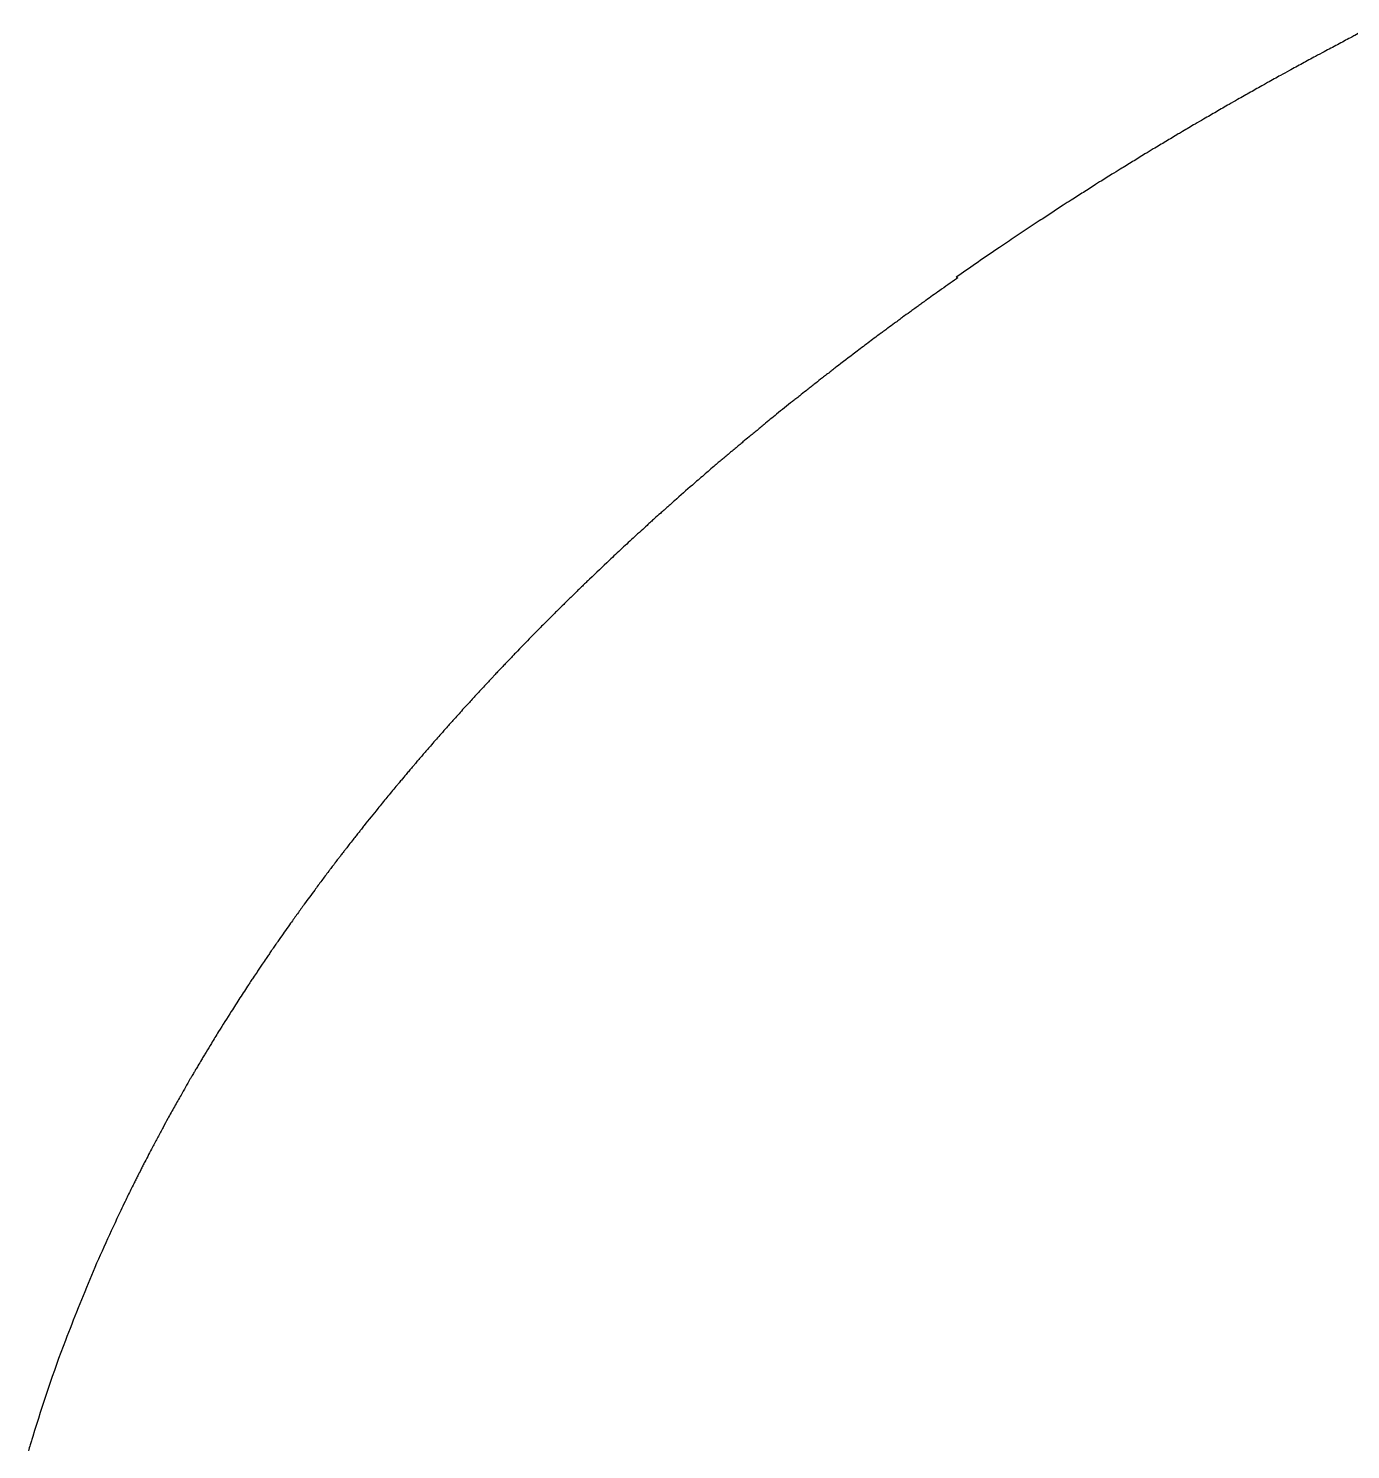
# Model space of a CAD drawing. Header units: millimetres. Extents: x 89860 to 502050, y -351975 to 882300.
# Drawn here: x 221422.158 to 221424.942, y 872233.421 to 872236.414 of the extents above; entities that cross this region are included whole.
import ezdxf

# ---------------------------------------------------------------- set-up
doc = ezdxf.new("R2010")
doc.units = ezdxf.units.MM
doc.header["$LTSCALE"] = 150
doc.layers.add('-----20 General Symbol', color=3, linetype='Continuous')
doc.layers.add('-----29 Cable Schedule', color=1, linetype='Continuous')

# ---------------------------------------------------------------- blocks, each defined once
blk = doc.blocks.new('A$C93139d4c')
at = {"layer": '-----20 General Symbol'}
for points, knots in [([(-30875.021, -18763.5859), (-30875.0257, -18763.5884), (-30875.0304, -18763.5908), (-30875.0397, -18763.5957), (-30875.0444, -18763.5981), (-30875.0522, -18763.6022), (-30875.0553, -18763.6038), (-30875.0584, -18763.6055)], [0, 0, 0, 0, 0.375, 0.375, 0.75, 0.75, 1, 1, 1, 1]), ([(-30875.0584, -18763.6055), (-30875.0676, -18763.6104), (-30875.0768, -18763.6153), (-30875.0953, -18763.6252), (-30875.1045, -18763.6301), (-30875.12, -18763.6383), (-30875.1263, -18763.6415), (-30875.1324, -18763.6448)], [0, 0, 0, 0, 0.375007, 0.375007, 0.750006, 0.750006, 1, 1, 1, 1]), ([(-30875.1324, -18763.6448), (-30875.1416, -18763.6498), (-30875.1507, -18763.6549), (-30875.169, -18763.6649), (-30875.1781, -18763.6699), (-30875.1934, -18763.6782), (-30875.1996, -18763.6816), (-30875.2057, -18763.6849)], [0, 0, 0, 0, 0.375007, 0.375007, 0.750006, 0.750006, 1, 1, 1, 1]), ([(-30875.2421, -18763.7051), (-30875.2511, -18763.7102), (-30875.2601, -18763.7153), (-30875.2781, -18763.7255), (-30875.2871, -18763.7306), (-30875.3022, -18763.7391), (-30875.3083, -18763.7425), (-30875.3143, -18763.7458)], [0, 0, 0, 0, 0.375005, 0.375005, 0.750004, 0.750004, 1, 1, 1, 1]), ([(-30875.2057, -18763.6849), (-30875.2103, -18763.6874), (-30875.2148, -18763.6899), (-30875.2239, -18763.695), (-30875.2285, -18763.6975), (-30875.236, -18763.7017), (-30875.2391, -18763.7034), (-30875.2421, -18763.7051)], [0, 0, 0, 0, 0.375, 0.375, 0.75, 0.75, 1, 1, 1, 1]), ([(-30875.3143, -18763.7458), (-30875.3232, -18763.751), (-30875.3321, -18763.7562), (-30875.3499, -18763.7666), (-30875.3588, -18763.7718), (-30875.3737, -18763.7804), (-30875.3797, -18763.7838), (-30875.3857, -18763.7873)], [0, 0, 0, 0, 0.375005, 0.375005, 0.750004, 0.750004, 1, 1, 1, 1]), ([(-30875.3857, -18763.7873), (-30875.3901, -18763.7899), (-30875.3946, -18763.7925), (-30875.4034, -18763.7977), (-30875.4078, -18763.8004), (-30875.4152, -18763.8047), (-30875.4182, -18763.8064), (-30875.4211, -18763.8082)], [0, 0, 0, 0, 0.375, 0.375, 0.75, 0.75, 1, 1, 1, 1]), ([(-30875.4211, -18763.8082), (-30875.4299, -18763.8135), (-30875.4386, -18763.8188), (-30875.4562, -18763.8293), (-30875.4649, -18763.8346), (-30875.4796, -18763.8433), (-30875.4855, -18763.8468), (-30875.4914, -18763.8503)], [0, 0, 0, 0, 0.375005, 0.375005, 0.750004, 0.750004, 1, 1, 1, 1]), ([(-30875.4914, -18763.8503), (-30875.5001, -18763.8557), (-30875.5087, -18763.8611), (-30875.526, -18763.8718), (-30875.5347, -18763.8772), (-30875.5492, -18763.8861), (-30875.5551, -18763.8896), (-30875.5609, -18763.8932)], [0, 0, 0, 0, 0.375004, 0.375004, 0.750003, 0.750003, 1, 1, 1, 1]), ([(-30875.5953, -18763.9147), (-30875.6038, -18763.9202), (-30875.6123, -18763.9257), (-30875.6293, -18763.9366), (-30875.6378, -18763.942), (-30875.6521, -18763.951), (-30875.6579, -18763.9546), (-30875.6636, -18763.9583)], [0, 0, 0, 0, 0.375005, 0.375005, 0.750004, 0.750004, 1, 1, 1, 1]), ([(-30875.5609, -18763.8932), (-30875.5652, -18763.8959), (-30875.5695, -18763.8986), (-30875.5781, -18763.904), (-30875.5824, -18763.9067), (-30875.5896, -18763.9111), (-30875.5924, -18763.9129), (-30875.5953, -18763.9147)], [0, 0, 0, 0, 0.375, 0.375, 0.75, 0.75, 1, 1, 1, 1]), ([(-30875.6636, -18763.9583), (-30875.672, -18763.9638), (-30875.6804, -18763.9693), (-30875.6972, -18763.9804), (-30875.7056, -18763.9859), (-30875.7197, -18763.9951), (-30875.7254, -18763.9988), (-30875.731, -18764.0025)], [0, 0, 0, 0, 0.375004, 0.375004, 0.750003, 0.750003, 1, 1, 1, 1]), ([(-30875.731, -18764.0025), (-30875.7366, -18764.0062), (-30875.7422, -18764.0099), (-30875.7533, -18764.0173), (-30875.7589, -18764.021), (-30875.7755, -18764.0321), (-30875.7866, -18764.0395), (-30875.7977, -18764.047)], [0, 0, 0, 0, 0.25, 0.25, 0.5, 0.5, 1, 1, 1, 1]), ([(-30875.7977, -18764.047), (-30875.8061, -18764.0527), (-30875.8144, -18764.0585), (-30875.8312, -18764.07), (-30875.8396, -18764.0757), (-30875.8615, -18764.0908), (-30875.875, -18764.1002), (-30875.8886, -18764.1096)], [0, 0, 0, 0, 0.275622, 0.275622, 0.551244, 0.551244, 1, 1, 1, 1]), ([(-30875.8882, -18764.113), (-30875.8942, -18764.1172), (-30875.9002, -18764.1214), (-30875.9121, -18764.1299), (-30875.9181, -18764.1341), (-30875.9337, -18764.1452), (-30875.9433, -18764.152), (-30875.9529, -18764.1589)], [0, 0, 0, 0, 0.276187, 0.276187, 0.552371, 0.552371, 1, 1, 1, 1]), ([(-30875.8857, -18764.1114), (-30875.886, -18764.1116), (-30875.8863, -18764.1118), (-30875.887, -18764.1122), (-30875.8873, -18764.1124), (-30875.8878, -18764.1127), (-30875.888, -18764.1129), (-30875.8882, -18764.113)], [0, 0, 0, 0, 0.375, 0.375, 0.75, 0.75, 1, 1, 1, 1]), ([(-30875.886, -18764.1111), (-30875.8861, -18764.1111), (-30875.8861, -18764.1111), (-30875.8862, -18764.1111), (-30875.8863, -18764.1111), (-30875.8864, -18764.1111), (-30875.8865, -18764.1111), (-30875.8866, -18764.1111)], [0, 0, 0, 0, 0.25, 0.25, 0.625, 0.625, 1, 1, 1, 1]), ([(-30875.969, -18764.1707), (-30875.9719, -18764.1728), (-30875.9749, -18764.175), (-30875.9807, -18764.1792), (-30875.9837, -18764.1813), (-30875.9914, -18764.1868), (-30875.9962, -18764.1902), (-30876.0009, -18764.1936)], [0, 0, 0, 0, 0.276394, 0.276394, 0.552788, 0.552788, 1, 1, 1, 1]), ([(-30875.9529, -18764.1589), (-30875.9544, -18764.16), (-30875.9559, -18764.1611), (-30875.9589, -18764.1633), (-30875.9603, -18764.1644), (-30875.9642, -18764.1672), (-30875.9666, -18764.169), (-30875.969, -18764.1707)], [0, 0, 0, 0, 0.277042, 0.277042, 0.554083, 0.554083, 1, 1, 1, 1]), ([(-30876.0009, -18764.1936), (-30876.0039, -18764.1958), (-30876.0068, -18764.198), (-30876.0126, -18764.2024), (-30876.0156, -18764.2046), (-30876.0232, -18764.2103), (-30876.0279, -18764.2138), (-30876.0326, -18764.2173)], [0, 0, 0, 0, 0.277215, 0.277215, 0.554429, 0.554429, 1, 1, 1, 1]), ([(-30876.0484, -18764.2287), (-30876.0571, -18764.2353), (-30876.0658, -18764.2418), (-30876.0831, -18764.2549), (-30876.0918, -18764.2614), (-30876.1143, -18764.2785), (-30876.1281, -18764.289), (-30876.1419, -18764.2995)], [0, 0, 0, 0, 0.277477, 0.277477, 0.554952, 0.554952, 1, 1, 1, 1]), ([(-30876.0326, -18764.2173), (-30876.0341, -18764.2183), (-30876.0355, -18764.2194), (-30876.0384, -18764.2215), (-30876.0399, -18764.2226), (-30876.0437, -18764.2253), (-30876.046, -18764.227), (-30876.0484, -18764.2287)], [0, 0, 0, 0, 0.276607, 0.276607, 0.553214, 0.553214, 1, 1, 1, 1]), ([(-30876.1419, -18764.2995), (-30876.1434, -18764.3007), (-30876.1448, -18764.3018), (-30876.1476, -18764.304), (-30876.1491, -18764.3052), (-30876.1528, -18764.3081), (-30876.155, -18764.3099), (-30876.1573, -18764.3117)], [0, 0, 0, 0, 0.278306, 0.278306, 0.556612, 0.556612, 1, 1, 1, 1]), ([(-30876.1879, -18764.3353), (-30876.1908, -18764.3375), (-30876.1936, -18764.3398), (-30876.1992, -18764.3443), (-30876.202, -18764.3465), (-30876.2094, -18764.3524), (-30876.2138, -18764.356), (-30876.2183, -18764.3595)], [0, 0, 0, 0, 0.278509, 0.278509, 0.557018, 0.557018, 1, 1, 1, 1]), ([(-30876.1573, -18764.3117), (-30876.1602, -18764.3139), (-30876.163, -18764.3161), (-30876.1687, -18764.3204), (-30876.1715, -18764.3226), (-30876.1789, -18764.3283), (-30876.1834, -18764.3318), (-30876.1879, -18764.3353)], [0, 0, 0, 0, 0.277775, 0.277775, 0.55555, 0.55555, 1, 1, 1, 1]), ([(-30876.2183, -18764.3595), (-30876.2197, -18764.3606), (-30876.2211, -18764.3617), (-30876.2239, -18764.3639), (-30876.2253, -18764.365), (-30876.229, -18764.3678), (-30876.2312, -18764.3696), (-30876.2335, -18764.3713)], [0, 0, 0, 0, 0.277915, 0.277915, 0.55583, 0.55583, 1, 1, 1, 1]), ([(-30876.2335, -18764.3713), (-30876.2391, -18764.3758), (-30876.2446, -18764.3803), (-30876.2558, -18764.3893), (-30876.2614, -18764.3938), (-30876.2758, -18764.4055), (-30876.2846, -18764.4127), (-30876.2934, -18764.4198)], [0, 0, 0, 0, 0.278723, 0.278723, 0.557445, 0.557445, 1, 1, 1, 1]), ([(-30876.2934, -18764.4198), (-30876.2948, -18764.421), (-30876.2962, -18764.4222), (-30876.2989, -18764.4245), (-30876.3003, -18764.4256), (-30876.3039, -18764.4286), (-30876.306, -18764.4305), (-30876.3082, -18764.4323)], [0, 0, 0, 0, 0.279461, 0.279461, 0.558923, 0.558923, 1, 1, 1, 1]), ([(-30876.3082, -18764.4323), (-30876.311, -18764.4346), (-30876.3137, -18764.4368), (-30876.3192, -18764.4413), (-30876.322, -18764.4436), (-30876.3291, -18764.4494), (-30876.3334, -18764.453), (-30876.3378, -18764.4565)], [0, 0, 0, 0, 0.278939, 0.278939, 0.557878, 0.557878, 1, 1, 1, 1]), ([(-30876.3671, -18764.4811), (-30876.3684, -18764.4823), (-30876.3698, -18764.4834), (-30876.3725, -18764.4858), (-30876.3738, -18764.4869), (-30876.3773, -18764.4899), (-30876.3795, -18764.4918), (-30876.3816, -18764.4936)], [0, 0, 0, 0, 0.279745, 0.279745, 0.55949, 0.55949, 1, 1, 1, 1]), ([(-30876.3524, -18764.469), (-30876.3538, -18764.4701), (-30876.3551, -18764.4713), (-30876.3579, -18764.4735), (-30876.3592, -18764.4747), (-30876.3627, -18764.4776), (-30876.3649, -18764.4793), (-30876.3671, -18764.4811)], [0, 0, 0, 0, 0.279054, 0.279054, 0.558108, 0.558108, 1, 1, 1, 1]), ([(-30876.3378, -18764.4565), (-30876.3391, -18764.4577), (-30876.3405, -18764.4589), (-30876.3432, -18764.4612), (-30876.3446, -18764.4624), (-30876.3481, -18764.4654), (-30876.3503, -18764.4672), (-30876.3524, -18764.469)], [0, 0, 0, 0, 0.279632, 0.279632, 0.559263, 0.559263, 1, 1, 1, 1]), ([(-30876.3961, -18764.5057), (-30876.4041, -18764.5126), (-30876.4122, -18764.5196), (-30876.4283, -18764.5335), (-30876.4363, -18764.5405), (-30876.4569, -18764.5584), (-30876.4694, -18764.5694), (-30876.4819, -18764.5804)], [0, 0, 0, 0, 0.279974, 0.279974, 0.559946, 0.559946, 1, 1, 1, 1]), ([(-30876.3816, -18764.4936), (-30876.383, -18764.4947), (-30876.3843, -18764.4958), (-30876.387, -18764.4981), (-30876.3883, -18764.4992), (-30876.3918, -18764.5021), (-30876.394, -18764.5039), (-30876.3961, -18764.5057)], [0, 0, 0, 0, 0.279241, 0.279241, 0.558481, 0.558481, 1, 1, 1, 1]), ([(-30876.496, -18764.5932), (-30876.4986, -18764.5955), (-30876.5013, -18764.5978), (-30876.5065, -18764.6025), (-30876.5091, -18764.6048), (-30876.5158, -18764.6108), (-30876.5199, -18764.6144), (-30876.524, -18764.618)], [0, 0, 0, 0, 0.280282, 0.280282, 0.560564, 0.560564, 1, 1, 1, 1]), ([(-30876.4819, -18764.5804), (-30876.4832, -18764.5816), (-30876.4846, -18764.5828), (-30876.4872, -18764.5852), (-30876.4885, -18764.5864), (-30876.4919, -18764.5894), (-30876.494, -18764.5913), (-30876.496, -18764.5932)], [0, 0, 0, 0, 0.280716, 0.280716, 0.561432, 0.561432, 1, 1, 1, 1]), ([(-30876.524, -18764.618), (-30876.5266, -18764.6204), (-30876.5293, -18764.6228), (-30876.5345, -18764.6276), (-30876.5371, -18764.63), (-30876.5438, -18764.6361), (-30876.5478, -18764.6399), (-30876.5519, -18764.6436)], [0, 0, 0, 0, 0.28087, 0.28087, 0.56174, 0.56174, 1, 1, 1, 1]), ([(-30876.5657, -18764.656), (-30876.5747, -18764.6644), (-30876.5836, -18764.6727), (-30876.6016, -18764.6895), (-30876.6105, -18764.6978), (-30876.6332, -18764.7192), (-30876.6469, -18764.7323), (-30876.6607, -18764.7454)], [0, 0, 0, 0, 0.281211, 0.281211, 0.562421, 0.562421, 1, 1, 1, 1]), ([(-30876.5519, -18764.6436), (-30876.5532, -18764.6448), (-30876.5544, -18764.6459), (-30876.557, -18764.6483), (-30876.5583, -18764.6494), (-30876.5616, -18764.6524), (-30876.5636, -18764.6542), (-30876.5657, -18764.656)], [0, 0, 0, 0, 0.280481, 0.280481, 0.560962, 0.560962, 1, 1, 1, 1]), ([(-30876.6607, -18764.7454), (-30876.6619, -18764.7466), (-30876.6632, -18764.7478), (-30876.6657, -18764.7503), (-30876.6669, -18764.7515), (-30876.6701, -18764.7547), (-30876.6721, -18764.7566), (-30876.674, -18764.7585)], [0, 0, 0, 0, 0.281885, 0.281885, 0.56377, 0.56377, 1, 1, 1, 1]), ([(-30876.7005, -18764.784), (-30876.703, -18764.7864), (-30876.7054, -18764.7889), (-30876.7104, -18764.7938), (-30876.7128, -18764.7963), (-30876.7191, -18764.8025), (-30876.7229, -18764.8063), (-30876.7268, -18764.8102)], [0, 0, 0, 0, 0.282099, 0.282099, 0.564198, 0.564198, 1, 1, 1, 1]), ([(-30876.674, -18764.7585), (-30876.6765, -18764.7609), (-30876.679, -18764.7633), (-30876.684, -18764.768), (-30876.6864, -18764.7704), (-30876.6928, -18764.7765), (-30876.6966, -18764.7802), (-30876.7005, -18764.784)], [0, 0, 0, 0, 0.281537, 0.281537, 0.563073, 0.563073, 1, 1, 1, 1]), ([(-30876.7268, -18764.8102), (-30876.728, -18764.8113), (-30876.7292, -18764.8125), (-30876.7316, -18764.8149), (-30876.7329, -18764.8161), (-30876.736, -18764.8192), (-30876.7379, -18764.821), (-30876.7398, -18764.8229)], [0, 0, 0, 0, 0.281758, 0.281758, 0.563516, 0.563516, 1, 1, 1, 1]), ([(-30876.7398, -18764.8229), (-30876.7471, -18764.8302), (-30876.7544, -18764.8376), (-30876.7689, -18764.8524), (-30876.7762, -18764.8597), (-30876.7946, -18764.8785), (-30876.8057, -18764.8899), (-30876.8167, -18764.9013)], [0, 0, 0, 0, 0.282377, 0.282377, 0.564747, 0.564747, 1, 1, 1, 1]), ([(-30876.8167, -18764.9013), (-30876.8179, -18764.9026), (-30876.8191, -18764.9038), (-30876.8215, -18764.9064), (-30876.8227, -18764.9076), (-30876.8257, -18764.9108), (-30876.8275, -18764.9128), (-30876.8293, -18764.9147)], [0, 0, 0, 0, 0.282975, 0.282975, 0.56595, 0.56595, 1, 1, 1, 1]), ([(-30876.8293, -18764.9147), (-30876.8317, -18764.9172), (-30876.8341, -18764.9196), (-30876.8388, -18764.9246), (-30876.8412, -18764.927), (-30876.8472, -18764.9333), (-30876.8507, -18764.937), (-30876.8544, -18764.9408)], [0, 0, 0, 0, 0.282671, 0.282671, 0.565342, 0.565342, 1, 1, 1, 1]), ([(-30876.8668, -18764.9542), (-30876.868, -18764.9555), (-30876.8691, -18764.9567), (-30876.8714, -18764.9592), (-30876.8726, -18764.9604), (-30876.8756, -18764.9635), (-30876.8773, -18764.9654), (-30876.8791, -18764.9673)], [0, 0, 0, 0, 0.282833, 0.282833, 0.565666, 0.565666, 1, 1, 1, 1]), ([(-30876.8544, -18764.9408), (-30876.8555, -18764.9421), (-30876.8567, -18764.9434), (-30876.859, -18764.9459), (-30876.8602, -18764.9472), (-30876.8632, -18764.9504), (-30876.865, -18764.9523), (-30876.8668, -18764.9542)], [0, 0, 0, 0, 0.283121, 0.283121, 0.566241, 0.566241, 1, 1, 1, 1]), ([(-30876.8791, -18764.9673), (-30876.8826, -18764.9711), (-30876.8861, -18764.9749), (-30876.8931, -18764.9824), (-30876.8966, -18764.9862), (-30876.9053, -18764.9958), (-30876.9106, -18765.0016), (-30876.9159, -18765.0075)], [0, 0, 0, 0, 0.283303, 0.283303, 0.566605, 0.566605, 1, 1, 1, 1]), ([(-30876.928, -18765.0205), (-30876.9314, -18765.0243), (-30876.9348, -18765.028), (-30876.9416, -18765.0356), (-30876.945, -18765.0394), (-30876.9536, -18765.049), (-30876.9588, -18765.0548), (-30876.9639, -18765.0606)], [0, 0, 0, 0, 0.283517, 0.283517, 0.567033, 0.567033, 1, 1, 1, 1]), ([(-30876.9159, -18765.0075), (-30876.917, -18765.0087), (-30876.9181, -18765.0099), (-30876.9204, -18765.0124), (-30876.9216, -18765.0136), (-30876.9245, -18765.0167), (-30876.9262, -18765.0186), (-30876.928, -18765.0205)], [0, 0, 0, 0, 0.283034, 0.283034, 0.566067, 0.566067, 1, 1, 1, 1]), ([(-30876.9758, -18765.0743), (-30876.9791, -18765.0781), (-30876.9825, -18765.0819), (-30876.9892, -18765.0895), (-30876.9925, -18765.0933), (-30877.0009, -18765.1028), (-30877.006, -18765.1086), (-30877.011, -18765.1144)], [0, 0, 0, 0, 0.283723, 0.283723, 0.567444, 0.567444, 1, 1, 1, 1]), ([(-30876.9639, -18765.0606), (-30876.9651, -18765.0619), (-30876.9662, -18765.0632), (-30876.9684, -18765.0658), (-30876.9695, -18765.0671), (-30876.9724, -18765.0704), (-30876.9741, -18765.0723), (-30876.9758, -18765.0743)], [0, 0, 0, 0, 0.284027, 0.284027, 0.568053, 0.568053, 1, 1, 1, 1]), ([(-30877.011, -18765.1144), (-30877.0121, -18765.1157), (-30877.0132, -18765.117), (-30877.0154, -18765.1196), (-30877.0165, -18765.1209), (-30877.0193, -18765.1241), (-30877.021, -18765.1261), (-30877.0226, -18765.1281)], [0, 0, 0, 0, 0.284205, 0.284205, 0.568409, 0.568409, 1, 1, 1, 1]), ([(-30877.0342, -18765.1414), (-30877.0363, -18765.144), (-30877.0385, -18765.1466), (-30877.0429, -18765.1518), (-30877.045, -18765.1544), (-30877.0505, -18765.1609), (-30877.0538, -18765.1649), (-30877.057, -18765.1688)], [0, 0, 0, 0, 0.28434, 0.28434, 0.568679, 0.568679, 1, 1, 1, 1]), ([(-30877.0226, -18765.1281), (-30877.0237, -18765.1293), (-30877.0248, -18765.1306), (-30877.027, -18765.1331), (-30877.0281, -18765.1344), (-30877.0308, -18765.1376), (-30877.0325, -18765.1395), (-30877.0342, -18765.1414)], [0, 0, 0, 0, 0.283906, 0.283906, 0.567813, 0.567813, 1, 1, 1, 1]), ([(-30877.057, -18765.1688), (-30877.0581, -18765.1701), (-30877.0592, -18765.1713), (-30877.0613, -18765.1739), (-30877.0624, -18765.1751), (-30877.0651, -18765.1783), (-30877.0668, -18765.1802), (-30877.0684, -18765.1821)], [0, 0, 0, 0, 0.284045, 0.284045, 0.568089, 0.568089, 1, 1, 1, 1]), ([(-30877.0684, -18765.1821), (-30877.0748, -18765.1899), (-30877.0813, -18765.1977), (-30877.094, -18765.2132), (-30877.1003, -18765.221), (-30877.1162, -18765.2406), (-30877.1257, -18765.2524), (-30877.1352, -18765.2641)], [0, 0, 0, 0, 0.284579, 0.284579, 0.56915, 0.56915, 1, 1, 1, 1]), ([(-30877.1352, -18765.2641), (-30877.1362, -18765.2655), (-30877.1372, -18765.2668), (-30877.1393, -18765.2695), (-30877.1403, -18765.2708), (-30877.1429, -18765.2742), (-30877.1445, -18765.2762), (-30877.146, -18765.2782)], [0, 0, 0, 0, 0.28509, 0.28509, 0.570179, 0.570179, 1, 1, 1, 1]), ([(-30877.146, -18765.2782), (-30877.1481, -18765.2808), (-30877.1502, -18765.2833), (-30877.1543, -18765.2885), (-30877.1563, -18765.2911), (-30877.1615, -18765.2976), (-30877.1646, -18765.3015), (-30877.1676, -18765.3054)], [0, 0, 0, 0, 0.284825, 0.284825, 0.569651, 0.569651, 1, 1, 1, 1]), ([(-30877.1783, -18765.3194), (-30877.1793, -18765.3207), (-30877.1804, -18765.322), (-30877.1824, -18765.3246), (-30877.1834, -18765.3259), (-30877.1859, -18765.3292), (-30877.1875, -18765.3311), (-30877.189, -18765.3331)], [0, 0, 0, 0, 0.284962, 0.284962, 0.569924, 0.569924, 1, 1, 1, 1]), ([(-30877.1676, -18765.3054), (-30877.1687, -18765.3068), (-30877.1697, -18765.3081), (-30877.1717, -18765.3108), (-30877.1727, -18765.3121), (-30877.1753, -18765.3154), (-30877.1768, -18765.3174), (-30877.1783, -18765.3194)], [0, 0, 0, 0, 0.285208, 0.285208, 0.570417, 0.570417, 1, 1, 1, 1]), ([(-30877.1996, -18765.3471), (-30877.2006, -18765.3484), (-30877.2016, -18765.3497), (-30877.2036, -18765.3522), (-30877.2046, -18765.3535), (-30877.2071, -18765.3568), (-30877.2086, -18765.3587), (-30877.2101, -18765.3607)], [0, 0, 0, 0, 0.285045, 0.285045, 0.570089, 0.570089, 1, 1, 1, 1]), ([(-30877.189, -18765.3331), (-30877.19, -18765.3344), (-30877.191, -18765.3357), (-30877.193, -18765.3384), (-30877.194, -18765.3397), (-30877.1965, -18765.3431), (-30877.198, -18765.3451), (-30877.1996, -18765.3471)], [0, 0, 0, 0, 0.285287, 0.285287, 0.570573, 0.570573, 1, 1, 1, 1]), ([(-30877.2101, -18765.3607), (-30877.215, -18765.3673), (-30877.2199, -18765.3739), (-30877.2298, -18765.3871), (-30877.2347, -18765.3937), (-30877.2468, -18765.4103), (-30877.2542, -18765.4202), (-30877.2616, -18765.4301)], [0, 0, 0, 0, 0.285432, 0.285432, 0.570862, 0.570862, 1, 1, 1, 1]), ([(-30877.2616, -18765.4301), (-30877.2663, -18765.4368), (-30877.271, -18765.4435), (-30877.2806, -18765.4568), (-30877.2854, -18765.4635), (-30877.2974, -18765.4802), (-30877.3044, -18765.4902), (-30877.3115, -18765.5002)], [0, 0, 0, 0, 0.285757, 0.285757, 0.571508, 0.571508, 1, 1, 1, 1]), ([(-30877.3115, -18765.5002), (-30877.3124, -18765.5016), (-30877.3133, -18765.5029), (-30877.3152, -18765.5056), (-30877.3161, -18765.507), (-30877.3184, -18765.5104), (-30877.3198, -18765.5124), (-30877.3212, -18765.5145)], [0, 0, 0, 0, 0.286127, 0.286127, 0.572254, 0.572254, 1, 1, 1, 1]), ([(-30877.3309, -18765.5284), (-30877.3328, -18765.5311), (-30877.3346, -18765.5338), (-30877.3382, -18765.5392), (-30877.34, -18765.5418), (-30877.3446, -18765.5486), (-30877.3474, -18765.5526), (-30877.3501, -18765.5566)], [0, 0, 0, 0, 0.286086, 0.286086, 0.572171, 0.572171, 1, 1, 1, 1]), ([(-30877.3212, -18765.5145), (-30877.3221, -18765.5158), (-30877.3231, -18765.5171), (-30877.3249, -18765.5198), (-30877.3258, -18765.5211), (-30877.3282, -18765.5244), (-30877.3296, -18765.5264), (-30877.3309, -18765.5284)], [0, 0, 0, 0, 0.285879, 0.285879, 0.571758, 0.571758, 1, 1, 1, 1]), ([(-30877.3501, -18765.5566), (-30877.3519, -18765.5593), (-30877.3537, -18765.562), (-30877.3574, -18765.5674), (-30877.3592, -18765.5702), (-30877.3637, -18765.577), (-30877.3663, -18765.581), (-30877.369, -18765.5851)], [0, 0, 0, 0, 0.286297, 0.286297, 0.572593, 0.572593, 1, 1, 1, 1]), ([(-30877.369, -18765.5851), (-30877.3699, -18765.5864), (-30877.3708, -18765.5877), (-30877.3726, -18765.5904), (-30877.3735, -18765.5917), (-30877.3757, -18765.595), (-30877.3771, -18765.597), (-30877.3784, -18765.599)], [0, 0, 0, 0, 0.286106, 0.286106, 0.572212, 0.572212, 1, 1, 1, 1]), ([(-30877.3784, -18765.599), (-30877.3846, -18765.6085), (-30877.3908, -18765.618), (-30877.4031, -18765.637), (-30877.4091, -18765.6465), (-30877.4242, -18765.6702), (-30877.4331, -18765.6844), (-30877.442, -18765.6985)], [0, 0, 0, 0, 0.286516, 0.286516, 0.573027, 0.573027, 1, 1, 1, 1]), ([(-30877.442, -18765.6985), (-30877.4445, -18765.7027), (-30877.447, -18765.7068), (-30877.452, -18765.715), (-30877.4545, -18765.7191), (-30877.4608, -18765.7293), (-30877.4645, -18765.7354), (-30877.4682, -18765.7415)], [0, 0, 0, 0, 0.286788, 0.286788, 0.573573, 0.573573, 1, 1, 1, 1]), ([(-30877.4682, -18765.7415), (-30877.4698, -18765.7442), (-30877.4715, -18765.747), (-30877.4747, -18765.7525), (-30877.4763, -18765.7552), (-30877.4804, -18765.7621), (-30877.4829, -18765.7661), (-30877.4854, -18765.7702)], [0, 0, 0, 0, 0.286897, 0.286897, 0.573795, 0.573795, 1, 1, 1, 1]), ([(-30877.4854, -18765.7702), (-30877.4862, -18765.7716), (-30877.487, -18765.773), (-30877.4886, -18765.7758), (-30877.4894, -18765.7772), (-30877.4914, -18765.7806), (-30877.4926, -18765.7827), (-30877.4938, -18765.7848)], [0, 0, 0, 0, 0.287076, 0.287076, 0.574152, 0.574152, 1, 1, 1, 1]), ([(-30877.5022, -18765.7989), (-30877.5054, -18765.8044), (-30877.5086, -18765.81), (-30877.5148, -18765.821), (-30877.5179, -18765.8265), (-30877.5257, -18765.8402), (-30877.5304, -18765.8484), (-30877.535, -18765.8566)], [0, 0, 0, 0, 0.287143, 0.287143, 0.574285, 0.574285, 1, 1, 1, 1]), ([(-30877.4938, -18765.7848), (-30877.4946, -18765.7861), (-30877.4954, -18765.7875), (-30877.497, -18765.7902), (-30877.4978, -18765.7915), (-30877.4998, -18765.7949), (-30877.501, -18765.7969), (-30877.5022, -18765.7989)], [0, 0, 0, 0, 0.286889, 0.286889, 0.573779, 0.573779, 1, 1, 1, 1]), ([(-30877.535, -18765.8566), (-30877.5373, -18765.8608), (-30877.5396, -18765.8649), (-30877.5443, -18765.8733), (-30877.5465, -18765.8774), (-30877.5522, -18765.8877), (-30877.5556, -18765.8939), (-30877.5589, -18765.9001)], [0, 0, 0, 0, 0.287302, 0.287302, 0.574604, 0.574604, 1, 1, 1, 1]), ([(-30877.5589, -18765.9001), (-30877.5626, -18765.907), (-30877.5662, -18765.914), (-30877.5737, -18765.9279), (-30877.5774, -18765.9349), (-30877.5866, -18765.9522), (-30877.5919, -18765.9625), (-30877.5973, -18765.9728)], [0, 0, 0, 0, 0.287464, 0.287464, 0.574925, 0.574925, 1, 1, 1, 1]), ([(-30877.5973, -18765.9728), (-30877.5987, -18765.9756), (-30877.6001, -18765.9784), (-30877.6029, -18765.984), (-30877.6043, -18765.9868), (-30877.6079, -18765.9937), (-30877.61, -18765.9979), (-30877.6122, -18766.002)], [0, 0, 0, 0, 0.287601, 0.287601, 0.575201, 0.575201, 1, 1, 1, 1]), ([(-30877.6122, -18766.002), (-30877.6135, -18766.0048), (-30877.6149, -18766.0076), (-30877.6177, -18766.0132), (-30877.6191, -18766.016), (-30877.6225, -18766.023), (-30877.6246, -18766.0271), (-30877.6267, -18766.0312)], [0, 0, 0, 0, 0.287678, 0.287678, 0.575356, 0.575356, 1, 1, 1, 1]), ([(-30877.6267, -18766.0312), (-30877.6287, -18766.0355), (-30877.6308, -18766.0397), (-30877.6349, -18766.0481), (-30877.6369, -18766.0523), (-30877.6419, -18766.0628), (-30877.6449, -18766.069), (-30877.648, -18766.0752)], [0, 0, 0, 0, 0.287769, 0.287769, 0.575536, 0.575536, 1, 1, 1, 1]), ([(-30877.648, -18766.0752), (-30877.6694, -18766.1207), (-30877.6905, -18766.1663), (-30877.7288, -18766.2576), (-30877.747, -18766.3033), (-30877.7904, -18766.4163), (-30877.8124, -18766.4838), (-30877.8333, -18766.5512)], [0, 0, 0, 0, 0.288275, 0.288275, 0.57635, 0.57635, 1, 1, 1, 1]), ([(-30877.8333, -18766.5512), (-30877.8342, -18766.5541), (-30877.8351, -18766.557), (-30877.8368, -18766.5628), (-30877.8376, -18766.5657), (-30877.8398, -18766.5728), (-30877.8411, -18766.5771), (-30877.8423, -18766.5813)], [0, 0, 0, 0, 0.28856, 0.28856, 0.577119, 0.577119, 1, 1, 1, 1])]:
    blk.add_open_spline(points, degree=3, knots=knots, dxfattribs=at)
for points, degree in [([(-30875.8883, -18764.1096), (-30875.8886, -18764.1096)], 1), ([(-30875.8883, -18764.11), (-30875.8883, -18764.1098), (-30875.8883, -18764.1096)], 2), ([(-30875.8877, -18764.11), (-30875.8879, -18764.11), (-30875.8883, -18764.11)], 2), ([(-30875.8877, -18764.1104), (-30875.8877, -18764.1102), (-30875.8877, -18764.11)], 2), ([(-30875.8872, -18764.1103), (-30875.8877, -18764.1104)], 1), ([(-30875.8871, -18764.1107), (-30875.8872, -18764.1105), (-30875.8872, -18764.1103)], 2), ([(-30875.8866, -18764.1107), (-30875.8871, -18764.1107)], 1), ([(-30875.8866, -18764.1111), (-30875.8866, -18764.1109), (-30875.8866, -18764.1107)], 2), ([(-30875.886, -18764.1114), (-30875.886, -18764.1112), (-30875.886, -18764.1111)], 2), ([(-30875.8857, -18764.1114), (-30875.8858, -18764.1114), (-30875.886, -18764.1114)], 2)]:
    blk.add_open_spline(points, degree=degree, dxfattribs=at)

msp = doc.modelspace()

# ---------------------------------------------------------------- block references
at = {"layer": '-----29 Cable Schedule'}
msp.add_blockref('A$C93139d4c', (252300, 891000), dxfattribs=at)

doc.saveas('drawing.dxf')
